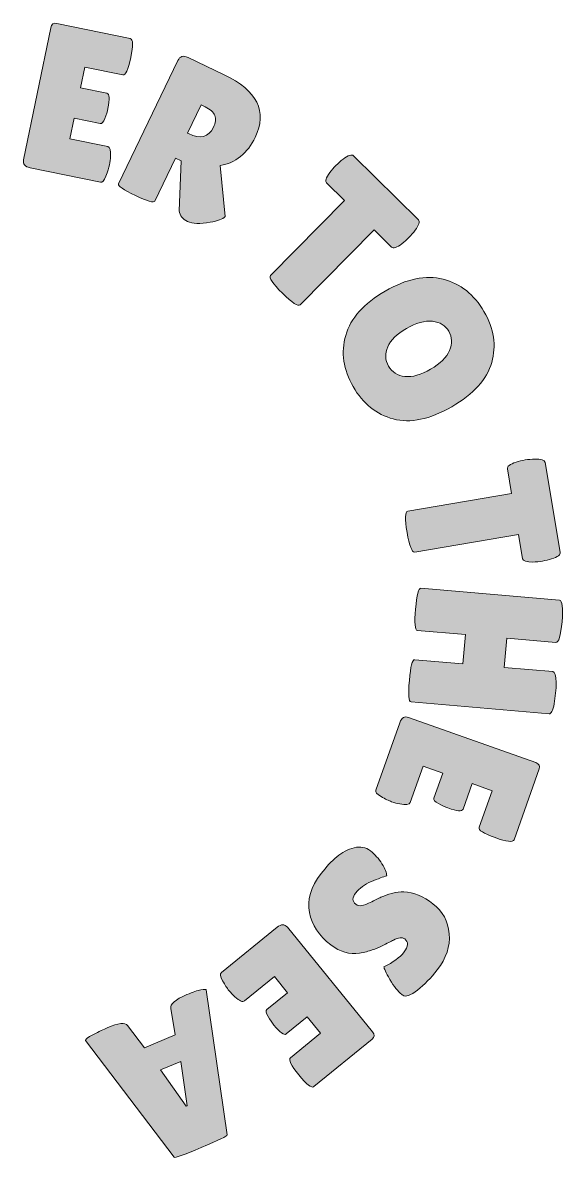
# Model space of a CAD drawing. Extents: x 389 to 737, y -670 to -333.
# Drawn here: x 577.2 to 736.9, y -670.5 to -334.8 of the extents above; entities that cross this region are included whole.
import ezdxf

# ---------------------------------------------------------------- set-up
doc = ezdxf.new("R2010")
doc.units = 0
doc.header["$MEASUREMENT"] = 0
doc.layers.add('Layer 1', color=7, linetype='Continuous', lineweight=0)

# ---------------------------------------------------------------- blocks, each defined once
blk = doc.blocks.new('Block_0')
at = {"layer": 'Layer 1', "true_color": 0x231f20, "transparency": 33554687}
h = blk.add_hatch(color=250, dxfattribs=at)
h.dxf.hatch_style = 2
edge = h.paths.add_edge_path()
edge.add_spline(control_points=[(602.06, -355.63), (602.82, -355.79), (602.92, -357.28), (602.33, -360.12), (602.16, -360.97), (601.86, -361.95), (601.44, -363.07), (601.02, -364.18), (600.57, -364.69), (600.08, -364.59), (600.08, -364.59), (592.37, -363), (592.37, -363), (592.37, -363), (591.12, -369.07), (591.12, -369.07), (591.12, -369.07), (602.29, -371.38), (602.29, -371.38), (602.98, -371.52), (603.26, -372.51), (603.13, -374.34), (603.1, -375.13), (602.99, -375.96), (602.81, -376.83), (602.63, -377.7), (602.28, -378.8), (601.75, -380.13), (601.22, -381.45), (600.68, -382.06), (600.11, -381.94), (600.11, -381.94), (579.34, -377.66), (579.34, -377.66), (577.8, -377.34), (577.17, -376.56), (577.42, -375.3), (577.42, -375.3), (585.48, -336.26), (585.48, -336.26), (585.69, -335.2), (586.27, -334.77), (587.2, -334.97), (587.2, -334.97), (608.94, -339.45), (608.94, -339.45), (609.79, -339.62), (609.84, -341.5), (609.11, -345.09), (608.37, -348.67), (607.57, -350.37), (606.72, -350.2), (606.72, -350.2), (595.49, -347.88), (595.49, -347.88), (595.49, -347.88), (594.22, -354.01), (594.22, -354.01), (594.22, -354.01), (602.06, -355.63), (602.06, -355.63)], knot_values=[0, 0, 0, 0, 1, 1, 1, 2, 2, 2, 3, 3, 3, 4, 4, 4, 5, 5, 5, 6, 6, 6, 7, 7, 7, 8, 8, 8, 9, 9, 9, 10, 10, 10, 11, 11, 11, 12, 12, 12, 13, 13, 13, 14, 14, 14, 15, 15, 15, 16, 16, 16, 17, 17, 17, 18, 18, 18, 19, 19, 19, 20, 20, 20, 20], degree=3, periodic=0)
h = blk.add_hatch(color=250, dxfattribs=at)
h.dxf.hatch_style = 2
edge = h.paths.add_edge_path()
edge.add_spline(control_points=[(629.86, -359.05), (629.86, -359.05), (625.84, -367.44), (625.84, -367.44), (625.84, -367.44), (626.12, -367.57), (626.12, -367.57), (629.66, -369.27), (632.13, -368.65), (633.55, -365.7), (634.19, -364.36), (634.33, -363.2), (633.95, -362.22), (633.57, -361.23), (632.6, -360.37), (631.04, -359.61), (631.04, -359.61), (629.86, -359.05), (629.86, -359.05)], knot_values=[0, 0, 0, 0, 1, 1, 1, 2, 2, 2, 3, 3, 3, 4, 4, 4, 5, 5, 5, 6, 6, 6, 6], degree=3, periodic=0)
edge = h.paths.add_edge_path()
edge.add_spline(control_points=[(616.2, -387.5), (615.92, -388.1), (614, -387.54), (610.46, -385.84), (606.89, -384.13), (605.23, -382.99), (605.5, -382.43), (605.5, -382.43), (623, -345.99), (623, -345.99), (623.63, -344.69), (624.63, -344.36), (626.01, -345.03), (626.01, -345.03), (636.68, -350.15), (636.68, -350.15), (646.48, -354.86), (649.55, -361.03), (645.88, -368.67), (644.77, -370.98), (643.32, -372.86), (641.52, -374.31), (639.72, -375.76), (637.73, -376.65), (635.56, -376.99), (635.56, -376.99), (636.96, -392.1), (636.96, -392.1), (636.24, -392.85), (634.78, -393.42), (632.58, -393.78), (629.58, -394.31), (627.35, -394.23), (625.89, -393.53), (624.44, -392.83), (623.61, -391.79), (623.4, -390.41), (623.4, -390.41), (624.03, -375.64), (624.03, -375.64), (624.03, -375.64), (622.3, -374.81), (622.3, -374.81), (622.3, -374.81), (616.2, -387.5), (616.2, -387.5)], knot_values=[0, 0, 0, 0, 1, 1, 1, 2, 2, 2, 3, 3, 3, 4, 4, 4, 5, 5, 5, 6, 6, 6, 7, 7, 7, 8, 8, 8, 9, 9, 9, 10, 10, 10, 11, 11, 11, 12, 12, 12, 13, 13, 13, 14, 14, 14, 15, 15, 15, 15], degree=3, periodic=0)
h = blk.add_hatch(color=250, dxfattribs=at)
h.dxf.hatch_style = 2
edge = h.paths.add_edge_path()
edge.add_spline(control_points=[(659.14, -418.15), (658.56, -418.74), (656.81, -417.6), (653.9, -414.72), (650.98, -411.85), (649.82, -410.12), (650.4, -409.53), (650.4, -409.53), (672.26, -387.37), (672.26, -387.37), (672.26, -387.37), (666.96, -382.15), (666.96, -382.15), (666.46, -381.65), (666.78, -380.63), (667.91, -379.07), (668.46, -378.34), (669.07, -377.63), (669.73, -376.96), (670.4, -376.28), (671.1, -375.66), (671.83, -375.1), (673.37, -373.95), (674.39, -373.62), (674.89, -374.12), (674.89, -374.12), (694.09, -393.06), (694.09, -393.06), (694.59, -393.55), (694.27, -394.58), (693.14, -396.13), (692.59, -396.87), (691.98, -397.57), (691.31, -398.25), (690.65, -398.93), (689.95, -399.55), (689.22, -400.11), (687.68, -401.26), (686.66, -401.58), (686.16, -401.09), (686.16, -401.09), (681, -396), (681, -396), (681, -396), (659.14, -418.15), (659.14, -418.15)], knot_values=[0, 0, 0, 0, 1, 1, 1, 2, 2, 2, 3, 3, 3, 4, 4, 4, 5, 5, 5, 6, 6, 6, 7, 7, 7, 8, 8, 8, 9, 9, 9, 10, 10, 10, 11, 11, 11, 12, 12, 12, 13, 13, 13, 14, 14, 14, 15, 15, 15, 15], degree=3, periodic=0)
h = blk.add_hatch(color=250, dxfattribs=at)
h.dxf.hatch_style = 2
edge = h.paths.add_edge_path()
edge.add_spline(control_points=[(703.09, -426), (702.1, -424.28), (700.48, -423.3), (698.23, -423.05), (695.99, -422.8), (693.44, -423.5), (690.6, -425.14), (687.75, -426.79), (685.89, -428.61), (685.01, -430.6), (684.14, -432.58), (684.22, -434.48), (685.27, -436.29), (686.31, -438.09), (687.93, -439.12), (690.12, -439.35), (692.31, -439.59), (694.84, -438.88), (697.7, -437.22), (700.56, -435.56), (702.42, -433.71), (703.29, -431.66), (704.15, -429.6), (704.09, -427.72), (703.09, -426)], knot_values=[0, 0, 0, 0, 1, 1, 1, 2, 2, 2, 3, 3, 3, 4, 4, 4, 5, 5, 5, 6, 6, 6, 7, 7, 7, 8, 8, 8, 8], degree=3, periodic=0)
edge = h.paths.add_edge_path()
edge.add_spline(control_points=[(674.8, -442.35), (671.89, -437.32), (671.17, -432.27), (672.62, -427.2), (674.08, -422.13), (677.97, -417.77), (684.28, -414.11), (690.59, -410.46), (696.31, -409.29), (701.42, -410.6), (706.52, -411.92), (710.54, -415.11), (713.47, -420.17), (716.4, -425.23), (717.17, -430.25), (715.77, -435.21), (714.37, -440.18), (710.43, -444.54), (703.93, -448.3), (697.44, -452.06), (691.69, -453.26), (686.68, -451.91), (681.67, -450.56), (677.71, -447.37), (674.8, -442.35)], knot_values=[0, 0, 0, 0, 1, 1, 1, 2, 2, 2, 3, 3, 3, 4, 4, 4, 5, 5, 5, 6, 6, 6, 7, 7, 7, 8, 8, 8, 8], degree=3, periodic=0)
h = blk.add_hatch(color=250, dxfattribs=at)
h.dxf.hatch_style = 2
edge = h.paths.add_edge_path()
edge.add_spline(control_points=[(692.99, -491.28), (692.18, -491.41), (691.43, -489.47), (690.74, -485.43), (690.06, -481.4), (690.12, -479.31), (690.94, -479.17), (690.94, -479.17), (721.63, -473.97), (721.63, -473.97), (721.63, -473.97), (720.38, -466.64), (720.38, -466.64), (720.27, -465.94), (721.12, -465.29), (722.95, -464.69), (723.82, -464.42), (724.73, -464.2), (725.67, -464.04), (726.6, -463.88), (727.53, -463.79), (728.45, -463.76), (730.37, -463.73), (731.39, -464.06), (731.51, -464.75), (731.51, -464.75), (736.02, -491.34), (736.02, -491.34), (736.13, -492.03), (735.28, -492.68), (733.45, -493.28), (732.58, -493.56), (731.67, -493.77), (730.73, -493.93), (729.8, -494.09), (728.87, -494.19), (727.95, -494.22), (726.03, -494.25), (725.01, -493.92), (724.89, -493.23), (724.89, -493.23), (723.68, -486.07), (723.68, -486.07), (723.68, -486.07), (692.99, -491.28), (692.99, -491.28)], knot_values=[0, 0, 0, 0, 1, 1, 1, 2, 2, 2, 3, 3, 3, 4, 4, 4, 5, 5, 5, 6, 6, 6, 7, 7, 7, 8, 8, 8, 9, 9, 9, 10, 10, 10, 11, 11, 11, 12, 12, 12, 13, 13, 13, 14, 14, 14, 15, 15, 15, 15], degree=3, periodic=0)
h = blk.add_hatch(color=250, dxfattribs=at)
h.dxf.hatch_style = 2
edge = h.paths.add_edge_path()
edge.add_spline(control_points=[(691.92, -535.55), (691.22, -535.49), (691.05, -533.38), (691.41, -529.22), (691.77, -525.06), (692.3, -523.01), (693, -523.08), (693, -523.08), (707.21, -524.31), (707.21, -524.31), (707.21, -524.31), (707.96, -515.66), (707.96, -515.66), (707.96, -515.66), (693.75, -514.43), (693.75, -514.43), (693.05, -514.37), (692.88, -512.26), (693.24, -508.1), (693.6, -503.94), (694.13, -501.89), (694.83, -501.95), (694.83, -501.95), (735.78, -505.5), (735.78, -505.5), (736.65, -505.57), (736.9, -507.69), (736.54, -511.85), (736.18, -516.01), (735.57, -518.05), (734.7, -517.98), (734.7, -517.98), (720.19, -516.72), (720.19, -516.72), (720.19, -516.72), (719.44, -525.37), (719.44, -525.37), (719.44, -525.37), (733.83, -526.61), (733.83, -526.61), (734.41, -526.66), (734.73, -527.73), (734.8, -529.81), (734.79, -530.89), (734.74, -531.94), (734.65, -532.97), (734.65, -532.97), (734.25, -536.11), (734.25, -536.11), (733.83, -538.15), (733.33, -539.14), (732.75, -539.09), (732.75, -539.09), (691.92, -535.55), (691.92, -535.55)], knot_values=[0, 0, 0, 0, 1, 1, 1, 2, 2, 2, 3, 3, 3, 4, 4, 4, 5, 5, 5, 6, 6, 6, 7, 7, 7, 8, 8, 8, 9, 9, 9, 10, 10, 10, 11, 11, 11, 12, 12, 12, 13, 13, 13, 14, 14, 14, 15, 15, 15, 16, 16, 16, 17, 17, 17, 18, 18, 18, 18], degree=3, periodic=0)
h = blk.add_hatch(color=250, dxfattribs=at)
h.dxf.hatch_style = 2
edge = h.paths.add_edge_path()
edge.add_spline(control_points=[(707.28, -567.25), (707.02, -567.99), (705.53, -567.87), (702.8, -566.9), (701.98, -566.61), (701.05, -566.18), (700, -565.61), (698.96, -565.04), (698.51, -564.52), (698.68, -564.05), (698.68, -564.05), (701.32, -556.64), (701.32, -556.64), (701.32, -556.64), (695.48, -554.56), (695.48, -554.56), (695.48, -554.56), (691.66, -565.3), (691.66, -565.3), (691.42, -565.97), (690.4, -566.11), (688.61, -565.73), (687.83, -565.59), (687.02, -565.36), (686.18, -565.07), (685.34, -564.77), (684.3, -564.27), (683.06, -563.56), (681.82, -562.86), (681.3, -562.23), (681.49, -561.69), (681.49, -561.69), (688.6, -541.71), (688.6, -541.71), (689.13, -540.23), (689.99, -539.71), (691.2, -540.14), (691.2, -540.14), (728.76, -553.5), (728.76, -553.5), (729.77, -553.86), (730.12, -554.49), (729.8, -555.39), (729.8, -555.39), (722.36, -576.3), (722.36, -576.3), (722.07, -577.12), (720.2, -576.91), (716.75, -575.68), (713.31, -574.46), (711.73, -573.44), (712.02, -572.62), (712.02, -572.62), (715.87, -561.81), (715.87, -561.81), (715.87, -561.81), (709.97, -559.71), (709.97, -559.71), (709.97, -559.71), (707.28, -567.25), (707.28, -567.25)], knot_values=[0, 0, 0, 0, 1, 1, 1, 2, 2, 2, 3, 3, 3, 4, 4, 4, 5, 5, 5, 6, 6, 6, 7, 7, 7, 8, 8, 8, 9, 9, 9, 10, 10, 10, 11, 11, 11, 12, 12, 12, 13, 13, 13, 14, 14, 14, 15, 15, 15, 16, 16, 16, 17, 17, 17, 18, 18, 18, 19, 19, 19, 20, 20, 20, 20], degree=3, periodic=0)
h = blk.add_hatch(color=250, dxfattribs=at)
h.dxf.hatch_style = 2
edge = h.paths.add_edge_path()
edge.add_spline(control_points=[(684.72, -587), (683.75, -587.25), (682.25, -587.8), (680.22, -588.66), (678.2, -589.52), (676.65, -590.64), (675.57, -592.03), (674.49, -593.42), (674.49, -594.53), (675.57, -595.37), (676.06, -595.75), (676.65, -595.89), (677.33, -595.79), (678, -595.69), (679, -595.3), (680.3, -594.64), (681.6, -593.97), (682.59, -593.48), (683.27, -593.18), (683.95, -592.87), (684.95, -592.53), (686.26, -592.16), (687.57, -591.79), (688.74, -591.64), (689.78, -591.71), (692.66, -591.85), (695.53, -593.03), (698.4, -595.26), (701.28, -597.49), (702.88, -600.44), (703.19, -604.11), (703.51, -607.78), (702.33, -611.35), (699.65, -614.81), (697.82, -617.16), (695.88, -619.14), (693.83, -620.74), (691.78, -622.34), (690.32, -622.86), (689.46, -622.29), (689.36, -622.21), (689.26, -622.14), (689.16, -622.06), (688.02, -621.17), (686.85, -619.69), (685.66, -617.62), (684.47, -615.55), (683.89, -614.29), (683.92, -613.84), (686.62, -612.59), (688.61, -611.13), (689.89, -609.48), (691.17, -607.83), (691.22, -606.55), (690.04, -605.64), (689.32, -605.08), (688.22, -605.2), (686.73, -605.97), (686.39, -606.13), (685.92, -606.37), (685.31, -606.68), (684.71, -607), (684, -607.35), (683.19, -607.75), (682.39, -608.14), (681.47, -608.53), (680.42, -608.89), (679.38, -609.26), (678.14, -609.57), (676.69, -609.81), (673.72, -610.27), (670.89, -609.47), (668.21, -607.39), (664.72, -604.68), (662.61, -601.5), (661.88, -597.85), (661.15, -594.2), (662.31, -590.35), (665.36, -586.28), (666.88, -584.32), (668.42, -582.67), (669.97, -581.34), (671.53, -580.01), (673.23, -579.12), (675.09, -578.68), (676.95, -578.24), (678.55, -578.54), (679.89, -579.58), (681.23, -580.61), (682.37, -581.89), (683.31, -583.41), (684.26, -584.92), (684.73, -586.12), (684.72, -587)], knot_values=[0, 0, 0, 0, 1, 1, 1, 2, 2, 2, 3, 3, 3, 4, 4, 4, 5, 5, 5, 6, 6, 6, 7, 7, 7, 8, 8, 8, 9, 9, 9, 10, 10, 10, 11, 11, 11, 12, 12, 12, 13, 13, 13, 14, 14, 14, 15, 15, 15, 16, 16, 16, 17, 17, 17, 18, 18, 18, 19, 19, 19, 20, 20, 20, 21, 21, 21, 22, 22, 22, 23, 23, 23, 24, 24, 24, 25, 25, 25, 26, 26, 26, 27, 27, 27, 28, 28, 28, 29, 29, 29, 30, 30, 30, 31, 31, 31, 31], degree=3, periodic=0)
h = blk.add_hatch(color=250, dxfattribs=at)
h.dxf.hatch_style = 2
edge = h.paths.add_edge_path()
edge.add_spline(control_points=[(655.03, -633.72), (654.42, -634.21), (653.2, -633.34), (651.38, -631.09), (650.83, -630.42), (650.26, -629.57), (649.66, -628.54), (649.06, -627.5), (648.95, -626.83), (649.33, -626.52), (649.33, -626.52), (655.44, -621.55), (655.44, -621.55), (655.44, -621.55), (651.53, -616.74), (651.53, -616.74), (651.53, -616.74), (642.68, -623.94), (642.68, -623.94), (642.14, -624.38), (641.19, -623.98), (639.85, -622.73), (639.26, -622.19), (638.68, -621.58), (638.12, -620.9), (637.56, -620.21), (636.93, -619.24), (636.24, -617.99), (635.55, -616.75), (635.42, -615.94), (635.87, -615.57), (635.87, -615.57), (652.32, -602.19), (652.32, -602.19), (653.54, -601.2), (654.55, -601.2), (655.36, -602.19), (655.36, -602.19), (680.52, -633.12), (680.52, -633.12), (681.2, -633.95), (681.17, -634.67), (680.43, -635.27), (680.43, -635.27), (663.22, -649.28), (663.22, -649.28), (662.54, -649.82), (661.05, -648.68), (658.74, -645.84), (656.43, -643), (655.62, -641.31), (656.29, -640.76), (656.29, -640.76), (665.19, -633.52), (665.19, -633.52), (665.19, -633.52), (661.23, -628.67), (661.23, -628.67), (661.23, -628.67), (655.03, -633.72), (655.03, -633.72)], knot_values=[0, 0, 0, 0, 1, 1, 1, 2, 2, 2, 3, 3, 3, 4, 4, 4, 5, 5, 5, 6, 6, 6, 7, 7, 7, 8, 8, 8, 9, 9, 9, 10, 10, 10, 11, 11, 11, 12, 12, 12, 13, 13, 13, 14, 14, 14, 15, 15, 15, 16, 16, 16, 17, 17, 17, 18, 18, 18, 19, 19, 19, 20, 20, 20, 20], degree=3, periodic=0)
h = blk.add_hatch(color=250, dxfattribs=at)
h.dxf.hatch_style = 2
edge = h.paths.add_edge_path()
edge.add_spline(control_points=[(623.87, -641.82), (623.87, -641.82), (617.88, -644.35), (617.88, -644.35), (617.88, -644.35), (625.44, -655.09), (625.44, -655.09), (625.44, -655.09), (625.78, -654.95), (625.78, -654.95), (625.78, -654.95), (623.87, -641.82), (623.87, -641.82)], knot_values=[0, 0, 0, 0, 1, 1, 1, 2, 2, 2, 3, 3, 3, 4, 4, 4, 4], degree=3, periodic=0)
edge = h.paths.add_edge_path()
edge.add_spline(control_points=[(602.12, -631.89), (605.43, -630.49), (607.45, -630.27), (608.16, -631.23), (608.16, -631.23), (613.16, -637.8), (613.16, -637.8), (613.16, -637.8), (622.24, -633.96), (622.24, -633.96), (622.24, -633.96), (620.91, -626.18), (620.91, -626.18), (620.63, -624.9), (622.21, -623.54), (625.64, -622.09), (627.47, -621.32), (628.86, -620.86), (629.83, -620.7), (630.79, -620.54), (631.3, -620.51), (631.35, -620.63), (631.35, -620.63), (637.57, -663.56), (637.57, -663.56), (637.69, -663.87), (635.15, -665.12), (629.93, -667.33), (624.72, -669.53), (622.04, -670.48), (621.92, -670.17), (621.92, -670.17), (595.68, -635.62), (595.68, -635.62), (595.57, -635.35), (596.36, -634.77), (598.04, -633.88), (599.73, -632.99), (601.09, -632.33), (602.12, -631.89)], knot_values=[0, 0, 0, 0, 1, 1, 1, 2, 2, 2, 3, 3, 3, 4, 4, 4, 5, 5, 5, 6, 6, 6, 7, 7, 7, 8, 8, 8, 9, 9, 9, 10, 10, 10, 11, 11, 11, 12, 12, 12, 13, 13, 13, 13], degree=3, periodic=0)
at = {"layer": 'Layer 1'}
for points, knots in [([(602.06, -355.63), (602.82, -355.79), (602.92, -357.28), (602.33, -360.12), (602.16, -360.97), (601.86, -361.95), (601.44, -363.07), (601.02, -364.18), (600.57, -364.69), (600.08, -364.59), (600.08, -364.59), (592.37, -363), (592.37, -363), (592.37, -363), (591.12, -369.07), (591.12, -369.07), (591.12, -369.07), (602.29, -371.38), (602.29, -371.38), (602.98, -371.52), (603.26, -372.51), (603.13, -374.34), (603.1, -375.13), (602.99, -375.96), (602.81, -376.83), (602.63, -377.7), (602.28, -378.8), (601.75, -380.13), (601.22, -381.45), (600.68, -382.06), (600.11, -381.94), (600.11, -381.94), (579.34, -377.66), (579.34, -377.66), (577.8, -377.34), (577.17, -376.56), (577.42, -375.3), (577.42, -375.3), (585.48, -336.26), (585.48, -336.26), (585.69, -335.2), (586.27, -334.77), (587.2, -334.97), (587.2, -334.97), (608.94, -339.45), (608.94, -339.45), (609.79, -339.62), (609.84, -341.5), (609.11, -345.09), (608.37, -348.67), (607.57, -350.37), (606.72, -350.2), (606.72, -350.2), (595.49, -347.88), (595.49, -347.88), (595.49, -347.88), (594.22, -354.01), (594.22, -354.01), (594.22, -354.01), (602.06, -355.63), (602.06, -355.63)], [0, 0, 0, 0, 1, 1, 1, 2, 2, 2, 3, 3, 3, 4, 4, 4, 5, 5, 5, 6, 6, 6, 7, 7, 7, 8, 8, 8, 9, 9, 9, 10, 10, 10, 11, 11, 11, 12, 12, 12, 13, 13, 13, 14, 14, 14, 15, 15, 15, 16, 16, 16, 17, 17, 17, 18, 18, 18, 19, 19, 19, 20, 20, 20, 20]), ([(616.2, -387.5), (615.92, -388.1), (614, -387.54), (610.46, -385.84), (606.89, -384.13), (605.23, -382.99), (605.5, -382.43), (605.5, -382.43), (623, -345.99), (623, -345.99), (623.63, -344.69), (624.63, -344.36), (626.01, -345.03), (626.01, -345.03), (636.68, -350.15), (636.68, -350.15), (646.48, -354.86), (649.55, -361.03), (645.88, -368.67), (644.77, -370.98), (643.32, -372.86), (641.52, -374.31), (639.72, -375.76), (637.73, -376.65), (635.56, -376.99), (635.56, -376.99), (636.96, -392.1), (636.96, -392.1), (636.24, -392.85), (634.78, -393.42), (632.58, -393.78), (629.58, -394.31), (627.35, -394.23), (625.89, -393.53), (624.44, -392.83), (623.61, -391.79), (623.4, -390.41), (623.4, -390.41), (624.03, -375.64), (624.03, -375.64), (624.03, -375.64), (622.3, -374.81), (622.3, -374.81), (622.3, -374.81), (616.2, -387.5), (616.2, -387.5)], [0, 0, 0, 0, 1, 1, 1, 2, 2, 2, 3, 3, 3, 4, 4, 4, 5, 5, 5, 6, 6, 6, 7, 7, 7, 8, 8, 8, 9, 9, 9, 10, 10, 10, 11, 11, 11, 12, 12, 12, 13, 13, 13, 14, 14, 14, 15, 15, 15, 15]), ([(629.86, -359.05), (629.86, -359.05), (625.84, -367.44), (625.84, -367.44), (625.84, -367.44), (626.12, -367.57), (626.12, -367.57), (629.66, -369.27), (632.13, -368.65), (633.55, -365.7), (634.19, -364.36), (634.33, -363.2), (633.95, -362.22), (633.57, -361.23), (632.6, -360.37), (631.04, -359.61), (631.04, -359.61), (629.86, -359.05), (629.86, -359.05)], [0, 0, 0, 0, 1, 1, 1, 2, 2, 2, 3, 3, 3, 4, 4, 4, 5, 5, 5, 6, 6, 6, 6]), ([(659.14, -418.15), (658.56, -418.74), (656.81, -417.6), (653.9, -414.72), (650.98, -411.85), (649.82, -410.12), (650.4, -409.53), (650.4, -409.53), (672.26, -387.37), (672.26, -387.37), (672.26, -387.37), (666.96, -382.15), (666.96, -382.15), (666.46, -381.65), (666.78, -380.63), (667.91, -379.07), (668.46, -378.34), (669.07, -377.63), (669.73, -376.96), (670.4, -376.28), (671.1, -375.66), (671.83, -375.1), (673.37, -373.95), (674.39, -373.62), (674.89, -374.12), (674.89, -374.12), (694.09, -393.06), (694.09, -393.06), (694.59, -393.55), (694.27, -394.58), (693.14, -396.13), (692.59, -396.87), (691.98, -397.57), (691.31, -398.25), (690.65, -398.93), (689.95, -399.55), (689.22, -400.11), (687.68, -401.26), (686.66, -401.58), (686.16, -401.09), (686.16, -401.09), (681, -396), (681, -396), (681, -396), (659.14, -418.15), (659.14, -418.15)], [0, 0, 0, 0, 1, 1, 1, 2, 2, 2, 3, 3, 3, 4, 4, 4, 5, 5, 5, 6, 6, 6, 7, 7, 7, 8, 8, 8, 9, 9, 9, 10, 10, 10, 11, 11, 11, 12, 12, 12, 13, 13, 13, 14, 14, 14, 15, 15, 15, 15]), ([(674.8, -442.35), (671.89, -437.32), (671.17, -432.27), (672.62, -427.2), (674.08, -422.13), (677.97, -417.77), (684.28, -414.11), (690.59, -410.46), (696.31, -409.29), (701.42, -410.6), (706.52, -411.92), (710.54, -415.11), (713.47, -420.17), (716.4, -425.23), (717.17, -430.25), (715.77, -435.21), (714.37, -440.18), (710.43, -444.54), (703.93, -448.3), (697.44, -452.06), (691.69, -453.26), (686.68, -451.91), (681.67, -450.56), (677.71, -447.37), (674.8, -442.35)], [0, 0, 0, 0, 1, 1, 1, 2, 2, 2, 3, 3, 3, 4, 4, 4, 5, 5, 5, 6, 6, 6, 7, 7, 7, 8, 8, 8, 8]), ([(703.09, -426), (702.1, -424.28), (700.48, -423.3), (698.23, -423.05), (695.99, -422.8), (693.44, -423.5), (690.6, -425.14), (687.75, -426.79), (685.89, -428.61), (685.01, -430.6), (684.14, -432.58), (684.22, -434.48), (685.27, -436.29), (686.31, -438.09), (687.93, -439.12), (690.12, -439.35), (692.31, -439.59), (694.84, -438.88), (697.7, -437.22), (700.56, -435.56), (702.42, -433.71), (703.29, -431.66), (704.15, -429.6), (704.09, -427.72), (703.09, -426)], [0, 0, 0, 0, 1, 1, 1, 2, 2, 2, 3, 3, 3, 4, 4, 4, 5, 5, 5, 6, 6, 6, 7, 7, 7, 8, 8, 8, 8]), ([(692.99, -491.28), (692.18, -491.41), (691.43, -489.47), (690.74, -485.43), (690.06, -481.4), (690.12, -479.31), (690.94, -479.17), (690.94, -479.17), (721.63, -473.97), (721.63, -473.97), (721.63, -473.97), (720.38, -466.64), (720.38, -466.64), (720.27, -465.94), (721.12, -465.29), (722.95, -464.69), (723.82, -464.42), (724.73, -464.2), (725.67, -464.04), (726.6, -463.88), (727.53, -463.79), (728.45, -463.76), (730.37, -463.73), (731.39, -464.06), (731.51, -464.75), (731.51, -464.75), (736.02, -491.34), (736.02, -491.34), (736.13, -492.03), (735.28, -492.68), (733.45, -493.28), (732.58, -493.56), (731.67, -493.77), (730.73, -493.93), (729.8, -494.09), (728.87, -494.19), (727.95, -494.22), (726.03, -494.25), (725.01, -493.92), (724.89, -493.23), (724.89, -493.23), (723.68, -486.07), (723.68, -486.07), (723.68, -486.07), (692.99, -491.28), (692.99, -491.28)], [0, 0, 0, 0, 1, 1, 1, 2, 2, 2, 3, 3, 3, 4, 4, 4, 5, 5, 5, 6, 6, 6, 7, 7, 7, 8, 8, 8, 9, 9, 9, 10, 10, 10, 11, 11, 11, 12, 12, 12, 13, 13, 13, 14, 14, 14, 15, 15, 15, 15]), ([(691.92, -535.55), (691.22, -535.49), (691.05, -533.38), (691.41, -529.22), (691.77, -525.06), (692.3, -523.01), (693, -523.08), (693, -523.08), (707.21, -524.31), (707.21, -524.31), (707.21, -524.31), (707.96, -515.66), (707.96, -515.66), (707.96, -515.66), (693.75, -514.43), (693.75, -514.43), (693.05, -514.37), (692.88, -512.26), (693.24, -508.1), (693.6, -503.94), (694.13, -501.89), (694.83, -501.95), (694.83, -501.95), (735.78, -505.5), (735.78, -505.5), (736.65, -505.57), (736.9, -507.69), (736.54, -511.85), (736.18, -516.01), (735.57, -518.05), (734.7, -517.98), (734.7, -517.98), (720.19, -516.72), (720.19, -516.72), (720.19, -516.72), (719.44, -525.37), (719.44, -525.37), (719.44, -525.37), (733.83, -526.61), (733.83, -526.61), (734.41, -526.66), (734.73, -527.73), (734.8, -529.81), (734.79, -530.89), (734.74, -531.94), (734.65, -532.97), (734.65, -532.97), (734.25, -536.11), (734.25, -536.11), (733.83, -538.15), (733.33, -539.14), (732.75, -539.09), (732.75, -539.09), (691.92, -535.55), (691.92, -535.55)], [0, 0, 0, 0, 1, 1, 1, 2, 2, 2, 3, 3, 3, 4, 4, 4, 5, 5, 5, 6, 6, 6, 7, 7, 7, 8, 8, 8, 9, 9, 9, 10, 10, 10, 11, 11, 11, 12, 12, 12, 13, 13, 13, 14, 14, 14, 15, 15, 15, 16, 16, 16, 17, 17, 17, 18, 18, 18, 18]), ([(707.28, -567.25), (707.02, -567.99), (705.53, -567.87), (702.8, -566.9), (701.98, -566.61), (701.05, -566.18), (700, -565.61), (698.96, -565.04), (698.51, -564.52), (698.68, -564.05), (698.68, -564.05), (701.32, -556.64), (701.32, -556.64), (701.32, -556.64), (695.48, -554.56), (695.48, -554.56), (695.48, -554.56), (691.66, -565.3), (691.66, -565.3), (691.42, -565.97), (690.4, -566.11), (688.61, -565.73), (687.83, -565.59), (687.02, -565.36), (686.18, -565.07), (685.34, -564.77), (684.3, -564.27), (683.06, -563.56), (681.82, -562.86), (681.3, -562.23), (681.49, -561.69), (681.49, -561.69), (688.6, -541.71), (688.6, -541.71), (689.13, -540.23), (689.99, -539.71), (691.2, -540.14), (691.2, -540.14), (728.76, -553.5), (728.76, -553.5), (729.77, -553.86), (730.12, -554.49), (729.8, -555.39), (729.8, -555.39), (722.36, -576.3), (722.36, -576.3), (722.07, -577.12), (720.2, -576.91), (716.75, -575.68), (713.31, -574.46), (711.73, -573.44), (712.02, -572.62), (712.02, -572.62), (715.87, -561.81), (715.87, -561.81), (715.87, -561.81), (709.97, -559.71), (709.97, -559.71), (709.97, -559.71), (707.28, -567.25), (707.28, -567.25)], [0, 0, 0, 0, 1, 1, 1, 2, 2, 2, 3, 3, 3, 4, 4, 4, 5, 5, 5, 6, 6, 6, 7, 7, 7, 8, 8, 8, 9, 9, 9, 10, 10, 10, 11, 11, 11, 12, 12, 12, 13, 13, 13, 14, 14, 14, 15, 15, 15, 16, 16, 16, 17, 17, 17, 18, 18, 18, 19, 19, 19, 20, 20, 20, 20]), ([(684.72, -587), (683.75, -587.25), (682.25, -587.8), (680.22, -588.66), (678.2, -589.52), (676.65, -590.64), (675.57, -592.03), (674.49, -593.42), (674.49, -594.53), (675.57, -595.37), (676.06, -595.75), (676.65, -595.89), (677.33, -595.79), (678, -595.69), (679, -595.3), (680.3, -594.64), (681.6, -593.97), (682.59, -593.48), (683.27, -593.18), (683.95, -592.87), (684.95, -592.53), (686.26, -592.16), (687.57, -591.79), (688.74, -591.64), (689.78, -591.71), (692.66, -591.85), (695.53, -593.03), (698.4, -595.26), (701.28, -597.49), (702.88, -600.44), (703.19, -604.11), (703.51, -607.78), (702.33, -611.35), (699.65, -614.81), (697.82, -617.16), (695.88, -619.14), (693.83, -620.74), (691.78, -622.34), (690.32, -622.86), (689.46, -622.29), (689.36, -622.21), (689.26, -622.14), (689.16, -622.06), (688.02, -621.17), (686.85, -619.69), (685.66, -617.62), (684.47, -615.55), (683.89, -614.29), (683.92, -613.84), (686.62, -612.59), (688.61, -611.13), (689.89, -609.48), (691.17, -607.83), (691.22, -606.55), (690.04, -605.64), (689.32, -605.08), (688.22, -605.2), (686.73, -605.97), (686.39, -606.13), (685.92, -606.37), (685.31, -606.68), (684.71, -607), (684, -607.35), (683.19, -607.75), (682.39, -608.14), (681.47, -608.53), (680.42, -608.89), (679.38, -609.26), (678.14, -609.57), (676.69, -609.81), (673.72, -610.27), (670.89, -609.47), (668.21, -607.39), (664.72, -604.68), (662.61, -601.5), (661.88, -597.85), (661.15, -594.2), (662.31, -590.35), (665.36, -586.28), (666.88, -584.32), (668.42, -582.67), (669.97, -581.34), (671.53, -580.01), (673.23, -579.12), (675.09, -578.68), (676.95, -578.24), (678.55, -578.54), (679.89, -579.58), (681.23, -580.61), (682.37, -581.89), (683.31, -583.41), (684.26, -584.92), (684.73, -586.12), (684.72, -587)], [0, 0, 0, 0, 1, 1, 1, 2, 2, 2, 3, 3, 3, 4, 4, 4, 5, 5, 5, 6, 6, 6, 7, 7, 7, 8, 8, 8, 9, 9, 9, 10, 10, 10, 11, 11, 11, 12, 12, 12, 13, 13, 13, 14, 14, 14, 15, 15, 15, 16, 16, 16, 17, 17, 17, 18, 18, 18, 19, 19, 19, 20, 20, 20, 21, 21, 21, 22, 22, 22, 23, 23, 23, 24, 24, 24, 25, 25, 25, 26, 26, 26, 27, 27, 27, 28, 28, 28, 29, 29, 29, 30, 30, 30, 31, 31, 31, 31]), ([(655.03, -633.72), (654.42, -634.21), (653.2, -633.34), (651.38, -631.09), (650.83, -630.42), (650.26, -629.57), (649.66, -628.54), (649.06, -627.5), (648.95, -626.83), (649.33, -626.52), (649.33, -626.52), (655.44, -621.55), (655.44, -621.55), (655.44, -621.55), (651.53, -616.74), (651.53, -616.74), (651.53, -616.74), (642.68, -623.94), (642.68, -623.94), (642.14, -624.38), (641.19, -623.98), (639.85, -622.73), (639.26, -622.19), (638.68, -621.58), (638.12, -620.9), (637.56, -620.21), (636.93, -619.24), (636.24, -617.99), (635.55, -616.75), (635.42, -615.94), (635.87, -615.57), (635.87, -615.57), (652.32, -602.19), (652.32, -602.19), (653.54, -601.2), (654.55, -601.2), (655.36, -602.19), (655.36, -602.19), (680.52, -633.12), (680.52, -633.12), (681.2, -633.95), (681.17, -634.67), (680.43, -635.27), (680.43, -635.27), (663.22, -649.28), (663.22, -649.28), (662.54, -649.82), (661.05, -648.68), (658.74, -645.84), (656.43, -643), (655.62, -641.31), (656.29, -640.76), (656.29, -640.76), (665.19, -633.52), (665.19, -633.52), (665.19, -633.52), (661.23, -628.67), (661.23, -628.67), (661.23, -628.67), (655.03, -633.72), (655.03, -633.72)], [0, 0, 0, 0, 1, 1, 1, 2, 2, 2, 3, 3, 3, 4, 4, 4, 5, 5, 5, 6, 6, 6, 7, 7, 7, 8, 8, 8, 9, 9, 9, 10, 10, 10, 11, 11, 11, 12, 12, 12, 13, 13, 13, 14, 14, 14, 15, 15, 15, 16, 16, 16, 17, 17, 17, 18, 18, 18, 19, 19, 19, 20, 20, 20, 20]), ([(602.12, -631.89), (605.43, -630.49), (607.45, -630.27), (608.16, -631.23), (608.16, -631.23), (613.16, -637.8), (613.16, -637.8), (613.16, -637.8), (622.24, -633.96), (622.24, -633.96), (622.24, -633.96), (620.91, -626.18), (620.91, -626.18), (620.63, -624.9), (622.21, -623.54), (625.64, -622.09), (627.47, -621.32), (628.86, -620.86), (629.83, -620.7), (630.79, -620.54), (631.3, -620.51), (631.35, -620.63), (631.35, -620.63), (637.57, -663.56), (637.57, -663.56), (637.69, -663.87), (635.15, -665.12), (629.93, -667.33), (624.72, -669.53), (622.04, -670.48), (621.92, -670.17), (621.92, -670.17), (595.68, -635.62), (595.68, -635.62), (595.57, -635.35), (596.36, -634.77), (598.04, -633.88), (599.73, -632.99), (601.09, -632.33), (602.12, -631.89)], [0, 0, 0, 0, 1, 1, 1, 2, 2, 2, 3, 3, 3, 4, 4, 4, 5, 5, 5, 6, 6, 6, 7, 7, 7, 8, 8, 8, 9, 9, 9, 10, 10, 10, 11, 11, 11, 12, 12, 12, 13, 13, 13, 13]), ([(623.87, -641.82), (623.87, -641.82), (617.88, -644.35), (617.88, -644.35), (617.88, -644.35), (625.44, -655.09), (625.44, -655.09), (625.44, -655.09), (625.78, -654.95), (625.78, -654.95), (625.78, -654.95), (623.87, -641.82), (623.87, -641.82)], [0, 0, 0, 0, 1, 1, 1, 2, 2, 2, 3, 3, 3, 4, 4, 4, 4])]:
    blk.add_open_spline(points, degree=3, knots=knots, dxfattribs=at)

msp = doc.modelspace()

# ---------------------------------------------------------------- block references
at = {"layer": 'Layer 1'}
msp.add_blockref('Block_0', (0, 0), dxfattribs=at)

doc.saveas('drawing.dxf')
